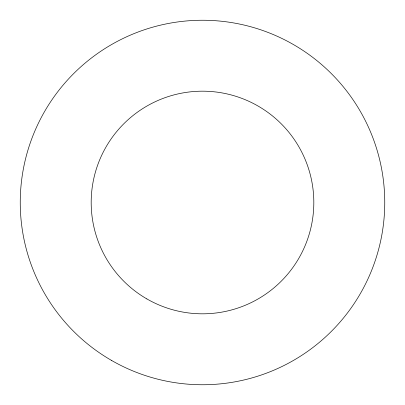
<?xml version="1.0" encoding="UTF-8"?>
<svg xmlns="http://www.w3.org/2000/svg" width="405" height="405" viewBox="0 0 405 405"><rect width="100%" height="100%" fill="white"/><g stroke="black" fill="none" stroke-linecap="round" stroke-linejoin="round"><path stroke-width="0.61" d="M146.843 298.905A111.319 111.319 0 0 0 313.819 202.5A111.319 111.319 0 0 0 146.843 106.095A111.319 111.319 0 0 0 146.843 298.905M111.375 360.334A182.25 182.25 0 0 0 384.75 202.5A182.25 182.25 0 0 0 111.375 44.666A182.25 182.25 0 0 0 111.375 360.334"/></g></svg>
